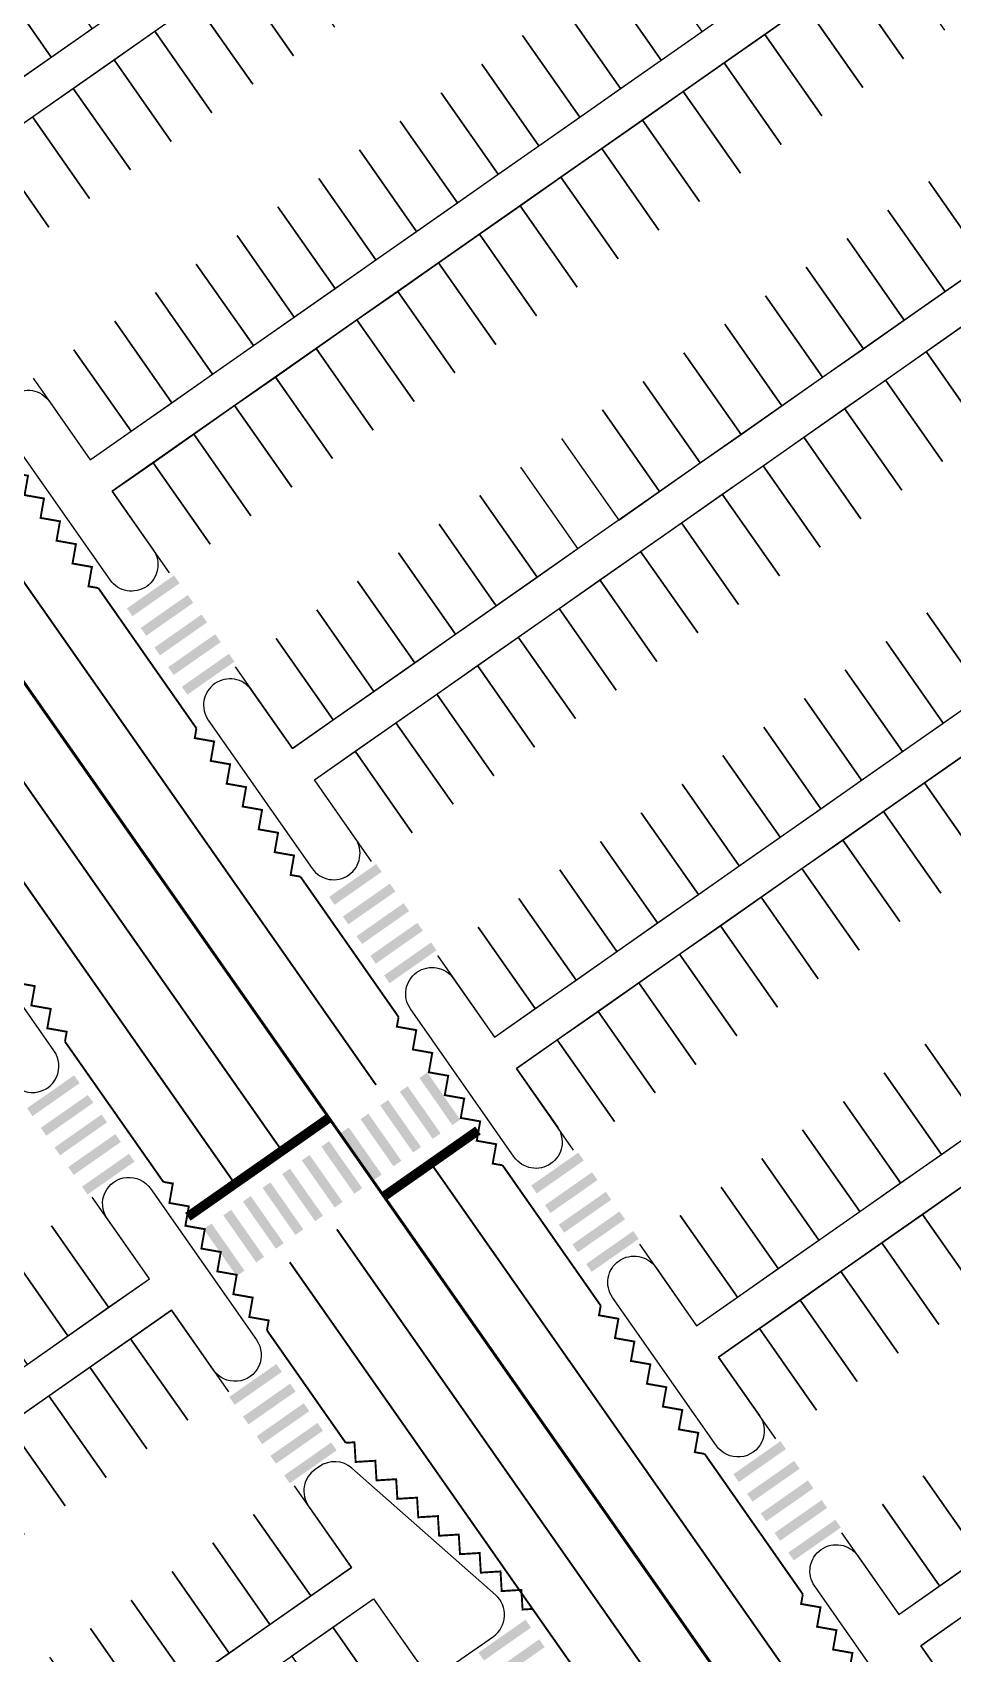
# Model space of a CAD drawing. Header units: millimetres. Extents: x 152904052 to 153933663, y 538271515 to 539240469.
# Drawn here: x 153267674 to 153315721, y 538740678 to 538825339 of the extents above; entities that cross this region are included whole.
import ezdxf

# ---------------------------------------------------------------- set-up
doc = ezdxf.new("R2010")
doc.units = ezdxf.units.MM
doc.layers.add('SCHM', color=9, linetype='Continuous')

msp = doc.modelspace()

# ---------------------------------------------------------------- linework, layer by layer
at = {"layer": 'SCHM', "ltscale": 0.0008}
for points in [[(153255751.7, 538819561.8, -1), (153258004.4, 538821139.2), (153260140.9, 538818087.8), (153386126.5, 538906303.9), (153383990, 538909355.2, -1), (153386242.6, 538910932.6), (153391662.9, 538903191.6, -1), (153389410.3, 538901614.2), (153387273.7, 538904665.6), (153261288.1, 538816449.5), (153263424.7, 538813398.2, -1), (153261172, 538811820.9)], [(153266305.5, 538804489.4, -1), (153268558.2, 538806066.8), (153270694.7, 538803015.4), (153396680.3, 538891231.5), (153394543.8, 538894282.8, -1), (153396796.4, 538895860.2), (153402216.7, 538888119.2, -1), (153399964.1, 538886541.8), (153397827.5, 538889593.2), (153271841.9, 538801377.1), (153273978.5, 538798325.8, -1), (153271725.8, 538796748.5)], [(153410567.2, 538871399, 1.0001704), (153412819.4, 538872976.1), (153407350.2, 538880787.8, 1), (153405097.6, 538879210.4), (153407234.1, 538876159.1), (153281248.6, 538787943), (153279112, 538790994.4, 1), (153276859.3, 538789417), (153282279.6, 538781676.1, 1), (153284532.3, 538783253.4), (153282395.7, 538786304.7), (153408381.3, 538874520.8)], [(153418935.1, 538859448.4), (153292949.5, 538771232.3), (153295086.1, 538768181, -1), (153292833.4, 538766603.7), (153287413.1, 538774344.6, -1), (153289665.8, 538775922), (153291802.4, 538772870.6), (153417787.9, 538861086.7), (153415594, 538864220, -1), (153417846.7, 538865797.3), (153423381.7, 538857892.5, -1), (153421129, 538856315.1)], [(153429488.9, 538844376), (153303503.3, 538756159.9), (153305639.9, 538753108.6, -1), (153303387.2, 538751531.3), (153297966.9, 538759272.2, -1), (153300219.6, 538760849.6), (153302356.2, 538757798.2), (153428341.8, 538846014.3), (153426147.8, 538849147.6, -1), (153428400.5, 538850724.9), (153433935.5, 538842820.1, -1), (153431682.8, 538841242.7)], [(153440042.7, 538829303.6), (153314057.1, 538741087.5), (153316193.7, 538738036.2, -1), (153313941, 538736458.9), (153308520.7, 538744199.9, -1), (153310773.4, 538745777.2), (153312910, 538742725.8), (153438895.6, 538830941.9), (153436701.6, 538834075.2, -1), (153438954.3, 538835652.5), (153444489.3, 538827747.7, -1), (153442236.6, 538826170.3)], [(153266540.5, 538770592.5, 1.02502), (153268793.1, 538772169.8), (153263343.3, 538779953, 1), (153261090.6, 538778375.7), (153263227.2, 538775324.4), (153141828.9, 538690320.3), (153139692.3, 538693371.7, 1), (153137439.6, 538691794.3), (153142859.9, 538684053.3, 1), (153145112.6, 538685630.7), (153142976, 538688682), (153264374.4, 538773686.1)], [(153274928.2, 538758613.7), (153153529.8, 538673609.6), (153155666.4, 538670558.3, -1), (153153413.7, 538668980.9), (153147993.4, 538676721.9, -1), (153150246.1, 538678299.3), (153152382.7, 538675247.9), (153273781, 538760252), (153271587.1, 538763385.2, -1), (153273839.8, 538764962.6), (153279374.8, 538757057.7, -1), (153277122.1, 538755480.4)], [(153284355, 538750355.2, 0.3462784), (153282657, 538750450.1), (153282432.8, 538750293.1, 0.4142136), (153282095.2, 538748378.1), (153284334.8, 538745179.6), (153162936.5, 538660175.5), (153160799.9, 538663226.9, 1), (153158547.2, 538661649.5), (153163967.5, 538653908.6, 1), (153166220.2, 538655485.9), (153164083.6, 538658537.2), (153285482, 538743541.3), (153287675.9, 538740408, 0.4142136), (153289590.9, 538740070.3), (153291743.4, 538741577.5, 0.4855768), (153291864, 538743735.2)]]:
    msp.add_lwpolyline(points, format="xyb", close=True, dxfattribs=at)
at = {"layer": 'SCHM'}
for points in [[(153265677.5, 538828312.6), (153268660.1, 538824053), (153270789.9, 538825544.3), (153267807.3, 538829803.9)], [(153281309.1, 538824120.3), (153278326.5, 538828379.9), (153280456.3, 538829871.2), (153283438.8, 538825611.6)], [(153297529.3, 538828153.2), (153300511.9, 538823893.6), (153302641.7, 538825384.9), (153299659.1, 538829644.5)], [(153313160.8, 538823960.9), (153310178.2, 538828220.5), (153312308, 538829711.8), (153315290.6, 538825452.2)], [(153263547.7, 538826821.3), (153266530.3, 538822561.7), (153268660.1, 538824053), (153265677.5, 538828312.6)], [(153279179.3, 538822629), (153276196.7, 538826888.6), (153278326.5, 538828379.9), (153281309.1, 538824120.3)], [(153295399.5, 538826661.9), (153298382.1, 538822402.3), (153300511.9, 538823893.6), (153297529.3, 538828153.2)], [(153311031, 538822469.6), (153308048.4, 538826729.2), (153310178.2, 538828220.5), (153313160.8, 538823960.9)], [(153277049.5, 538821137.7), (153274066.9, 538825397.3), (153276196.7, 538826888.6), (153279179.3, 538822629)], [(153293269.7, 538825170.6), (153296252.3, 538820911), (153298382.1, 538822402.3), (153295399.5, 538826661.9)], [(153308901.2, 538820978.3), (153305918.6, 538825237.9), (153308048.4, 538826729.2), (153311031, 538822469.6)], [(153274919.7, 538819646.4), (153271937.1, 538823906), (153274066.9, 538825397.3), (153277049.5, 538821137.7)], [(153291139.9, 538823679.3), (153294122.5, 538819419.7), (153296252.3, 538820911), (153293269.7, 538825170.6)], [(153306771.4, 538819487), (153303788.8, 538823746.6), (153305918.6, 538825237.9), (153308901.2, 538820978.3)], [(153272789.9, 538818155.1), (153269807.3, 538822414.7), (153271937.1, 538823906), (153274919.7, 538819646.4)], [(153289010.1, 538822188), (153291992.7, 538817928.4), (153294122.5, 538819419.7), (153291139.9, 538823679.3)], [(153304641.6, 538817995.7), (153301659, 538822255.3), (153303788.8, 538823746.6), (153306771.4, 538819487)], [(153270660.1, 538816663.8), (153267677.5, 538820923.4), (153269807.3, 538822414.7), (153272789.9, 538818155.1)], [(153286880.3, 538820696.7), (153289862.9, 538816437.1), (153291992.7, 538817928.4), (153289010.1, 538822188)], [(153302511.8, 538816504.4), (153299529.2, 538820764), (153301659, 538822255.3), (153304641.6, 538817995.7)], [(153268530.3, 538815172.5), (153265547.7, 538819432.1), (153267677.5, 538820923.4), (153270660.1, 538816663.8)], [(153284750.5, 538819205.4), (153287733.1, 538814945.8), (153289862.9, 538816437.1), (153286880.3, 538820696.7)], [(153300382, 538815013.1), (153297399.4, 538819272.7), (153299529.2, 538820764), (153302511.8, 538816504.4)], [(153266400.5, 538813681.2), (153263417.9, 538817940.8), (153265547.7, 538819432.1), (153268530.3, 538815172.5)], [(153282620.7, 538817714.1), (153285603.3, 538813454.5), (153287733.1, 538814945.8), (153284750.5, 538819205.4)], [(153298252.2, 538813521.8), (153295269.6, 538817781.4), (153297399.4, 538819272.7), (153300382, 538815013.1)], [(153314472.5, 538817554.7), (153317455.1, 538813295.1), (153319584.9, 538814786.4), (153316602.3, 538819046)], [(153280490.9, 538816222.8), (153283473.5, 538811963.2), (153285603.3, 538813454.5), (153282620.7, 538817714.1)], [(153296122.5, 538812030.5), (153293139.9, 538816290.1), (153295269.6, 538817781.4), (153298252.2, 538813521.8)], [(153312342.7, 538816063.4), (153315325.3, 538811803.8), (153317455.1, 538813295.1), (153314472.5, 538817554.7)], [(153278361.1, 538814731.5), (153281343.7, 538810471.9), (153283473.5, 538811963.2), (153280490.9, 538816222.8)], [(153293992.7, 538810539.2), (153291010.1, 538814798.8), (153293139.9, 538816290.1), (153296122.5, 538812030.5)], [(153310212.9, 538814572.1), (153313195.5, 538810312.5), (153315325.3, 538811803.8), (153312342.7, 538816063.4)], [(153276231.3, 538813240.2), (153279213.9, 538808980.6), (153281343.7, 538810471.9), (153278361.1, 538814731.5)], [(153291862.9, 538809047.9), (153288880.3, 538813307.5), (153291010.1, 538814798.8), (153293992.7, 538810539.2)], [(153308083.1, 538813080.8), (153311065.7, 538808821.2), (153313195.5, 538810312.5), (153310212.9, 538814572.1)], [(153274101.5, 538811748.9), (153277084.1, 538807489.3), (153279213.9, 538808980.6), (153276231.3, 538813240.2)], [(153289733.1, 538807556.6), (153286750.5, 538811816.2), (153288880.3, 538813307.5), (153291862.9, 538809047.9)], [(153305953.3, 538811589.5), (153308935.9, 538807329.9), (153311065.7, 538808821.2), (153308083.1, 538813080.8)], [(153271971.7, 538810257.6), (153274954.3, 538805998), (153277084.1, 538807489.3), (153274101.5, 538811748.9)], [(153287603.3, 538806065.3), (153284620.7, 538810324.9), (153286750.5, 538811816.2), (153289733.1, 538807556.6)], [(153303823.5, 538810098.2), (153306806.1, 538805838.6), (153308935.9, 538807329.9), (153305953.3, 538811589.5)], [(153285473.5, 538804574), (153282490.9, 538808833.6), (153284620.7, 538810324.9), (153287603.3, 538806065.3)], [(153269841.9, 538808766.3), (153272824.5, 538804506.7), (153274954.3, 538805998), (153271971.7, 538810257.6)], [(153301693.7, 538808606.9), (153304676.3, 538804347.3), (153306806.1, 538805838.6), (153303823.5, 538810098.2)], [(153317325.2, 538804414.6), (153314342.6, 538808674.2), (153316472.4, 538810165.5), (153319455, 538805905.9)], [(153267712.1, 538807275), (153270694.7, 538803015.4), (153272824.5, 538804506.7), (153269841.9, 538808766.3)], [(153283343.7, 538803082.7), (153280361.1, 538807342.3), (153282490.9, 538808833.6), (153285473.5, 538804574)], [(153299563.9, 538807115.6), (153302546.5, 538802856), (153304676.3, 538804347.3), (153301693.7, 538808606.9)], [(153315195.4, 538802923.3), (153312212.8, 538807182.9), (153314342.6, 538808674.2), (153317325.2, 538804414.6)], [(153281213.9, 538801591.4), (153278231.3, 538805851), (153280361.1, 538807342.3), (153283343.7, 538803082.7)], [(153297434.1, 538805624.3), (153300416.7, 538801364.7), (153302546.5, 538802856), (153299563.9, 538807115.6)], [(153313065.6, 538801432), (153310083, 538805691.6), (153312212.8, 538807182.9), (153315195.4, 538802923.3)], [(153279084.1, 538800100.1), (153276101.5, 538804359.7), (153278231.3, 538805851), (153281213.9, 538801591.4)], [(153295304.3, 538804133), (153298286.9, 538799873.4), (153300416.7, 538801364.7), (153297434.1, 538805624.3)], [(153310935.8, 538799940.7), (153307953.3, 538804200.3), (153310083, 538805691.6), (153313065.6, 538801432)], [(153276954.3, 538798608.8), (153273971.7, 538802868.4), (153276101.5, 538804359.7), (153279084.1, 538800100.1)], [(153308806.1, 538798449.4), (153305823.5, 538802709), (153307953.3, 538804200.3), (153310935.8, 538799940.7)], [(153274824.5, 538797117.5), (153271841.9, 538801377.1), (153273971.7, 538802868.4), (153276954.3, 538798608.8)], [(153306676.3, 538796958.1), (153303693.7, 538801217.7), (153305823.5, 538802709), (153308806.1, 538798449.4)], [(153291044.7, 538801150.4), (153294027.3, 538796890.8), (153296157.1, 538798382.1), (153293174.5, 538802641.7)], [(153288914.9, 538799659.1), (153291897.5, 538795399.5), (153294027.3, 538796890.8), (153291044.7, 538801150.4)], [(153304546.5, 538795466.8), (153301563.9, 538799726.4), (153303693.7, 538801217.7), (153306676.3, 538796958.1)], [(153286785.1, 538798167.8), (153289767.7, 538793908.2), (153291897.5, 538795399.5), (153288914.9, 538799659.1)], [(153302416.7, 538793975.5), (153299434.1, 538798235.1), (153301563.9, 538799726.4), (153304546.5, 538795466.8)], [(153284655.3, 538796676.5), (153287637.9, 538792416.9), (153289767.7, 538793908.2), (153286785.1, 538798167.8)], [(153300286.9, 538792484.2), (153297304.3, 538796743.8), (153299434.1, 538798235.1), (153302416.7, 538793975.5)], [(153298157.1, 538790992.9), (153295174.5, 538795252.5), (153297304.3, 538796743.8), (153300286.9, 538792484.2)], [(153282525.5, 538795185.2), (153285508.1, 538790925.6), (153287637.9, 538792416.9), (153284655.3, 538796676.5)], [(153314377.3, 538795025.8), (153317359.9, 538790766.2), (153319489.7, 538792257.5), (153316507.1, 538796517.1)], [(153280395.8, 538793693.9), (153283378.3, 538789434.3), (153285508.1, 538790925.6), (153282525.5, 538795185.2)], [(153296027.3, 538789501.6), (153293044.7, 538793761.2), (153295174.5, 538795252.5), (153298157.1, 538790992.9)], [(153312247.5, 538793534.5), (153315230.1, 538789274.9), (153317359.9, 538790766.2), (153314377.3, 538795025.8)], [(153278266, 538792202.6), (153281248.6, 538787943), (153283378.3, 538789434.3), (153280395.8, 538793693.9)], [(153293897.5, 538788010.3), (153290914.9, 538792269.9), (153293044.7, 538793761.2), (153296027.3, 538789501.6)], [(153310117.7, 538792043.2), (153313100.3, 538787783.6), (153315230.1, 538789274.9), (153312247.5, 538793534.5)], [(153291767.7, 538786519), (153288785.1, 538790778.6), (153290914.9, 538792269.9), (153293897.5, 538788010.3)], [(153307987.9, 538790551.9), (153310970.5, 538786292.3), (153313100.3, 538787783.6), (153310117.7, 538792043.2)], [(153289637.9, 538785027.7), (153286655.3, 538789287.3), (153288785.1, 538790778.6), (153291767.7, 538786519)], [(153305858.1, 538789060.6), (153308840.7, 538784801), (153310970.5, 538786292.3), (153307987.9, 538790551.9)], [(153287508.1, 538783536.4), (153284525.5, 538787796), (153286655.3, 538789287.3), (153289637.9, 538785027.7)], [(153303728.3, 538787569.3), (153306710.9, 538783309.7), (153308840.7, 538784801), (153305858.1, 538789060.6)], [(153285378.3, 538782045.1), (153282395.7, 538786304.7), (153284525.5, 538787796), (153287508.1, 538783536.4)], [(153301598.5, 538786078), (153304581.1, 538781818.4), (153306710.9, 538783309.7), (153303728.3, 538787569.3)], [(153317230.1, 538781885.7), (153314247.5, 538786145.3), (153316377.3, 538787636.6), (153319359.9, 538783377)], [(153299468.7, 538784586.7), (153302451.3, 538780327.1), (153304581.1, 538781818.4), (153301598.5, 538786078)], [(153315100.3, 538780394.4), (153312117.7, 538784654), (153314247.5, 538786145.3), (153317230.1, 538781885.7)], [(153297338.9, 538783095.4), (153300321.5, 538778835.8), (153302451.3, 538780327.1), (153299468.7, 538784586.7)], [(153312970.5, 538778903.1), (153309987.9, 538783162.7), (153312117.7, 538784654), (153315100.3, 538780394.4)], [(153295209.1, 538781604.1), (153298191.7, 538777344.5), (153300321.5, 538778835.8), (153297338.9, 538783095.4)], [(153310840.7, 538777411.8), (153307858.1, 538781671.4), (153309987.9, 538783162.7), (153312970.5, 538778903.1)], [(153293079.4, 538780112.8), (153296062, 538775853.2), (153298191.7, 538777344.5), (153295209.1, 538781604.1)], [(153308710.9, 538775920.5), (153305728.3, 538780180.1), (153307858.1, 538781671.4), (153310840.7, 538777411.8)], [(153290949.6, 538778621.5), (153293932.2, 538774361.9), (153296062, 538775853.2), (153293079.4, 538780112.8)], [(153306581.1, 538774429.2), (153303598.5, 538778688.8), (153305728.3, 538780180.1), (153308710.9, 538775920.5)], [(153288819.8, 538777130.2), (153291802.4, 538772870.6), (153293932.2, 538774361.9), (153290949.6, 538778621.5)], [(153304451.3, 538772937.9), (153301468.7, 538777197.5), (153303598.5, 538778688.8), (153306581.1, 538774429.2)], [(153302321.5, 538771446.6), (153299338.9, 538775706.2), (153301468.7, 538777197.5), (153304451.3, 538772937.9)], [(153300191.7, 538769955.3), (153297209.1, 538774214.9), (153299338.9, 538775706.2), (153302321.5, 538771446.6)], [(153298061.9, 538768464), (153295079.3, 538772723.6), (153297209.1, 538774214.9), (153300191.7, 538769955.3)], [(153314282.1, 538772496.9), (153317264.7, 538768237.3), (153319394.5, 538769728.6), (153316411.9, 538773988.2)], [(153295932.1, 538766972.7), (153292949.5, 538771232.3), (153295079.3, 538772723.6), (153298061.9, 538768464)], [(153312152.3, 538771005.6), (153315134.9, 538766746), (153317264.7, 538768237.3), (153314282.1, 538772496.9)], [(153310022.5, 538769514.3), (153313005.1, 538765254.7), (153315134.9, 538766746), (153312152.3, 538771005.6)], [(153307892.8, 538768023), (153310875.3, 538763763.4), (153313005.1, 538765254.7), (153310022.5, 538769514.3)], [(153305763, 538766531.7), (153308745.6, 538762272.1), (153310875.3, 538763763.4), (153307892.8, 538768023)], [(153303633.2, 538765040.4), (153306615.8, 538760780.8), (153308745.6, 538762272.1), (153305763, 538766531.7)], [(153301503.4, 538763549.1), (153304486, 538759289.5), (153306615.8, 538760780.8), (153303633.2, 538765040.4)], [(153317134.9, 538759356.8), (153314152.3, 538763616.4), (153316282.1, 538765107.7), (153319264.7, 538760848.1)], [(153268668.6, 538763020.3), (153271651.2, 538758760.7), (153273781, 538760252), (153270798.4, 538764511.5)], [(153266538.8, 538761529), (153269521.4, 538757269.4), (153271651.2, 538758760.7), (153268668.6, 538763020.3)], [(153299373.6, 538762057.8), (153302356.2, 538757798.2), (153304486, 538759289.5), (153301503.4, 538763549.1)], [(153315005.1, 538757865.5), (153312022.5, 538762125.1), (153314152.3, 538763616.4), (153317134.9, 538759356.8)], [(153312875.3, 538756374.2), (153309892.7, 538760633.8), (153312022.5, 538762125.1), (153315005.1, 538757865.5)], [(153264409, 538760037.7), (153267391.6, 538755778.1), (153269521.4, 538757269.4), (153266538.8, 538761529)], [(153310745.5, 538754882.9), (153307762.9, 538759142.5), (153309892.7, 538760633.8), (153312875.3, 538756374.2)], [(153308615.7, 538753391.6), (153305633.1, 538757651.2), (153307762.9, 538759142.5), (153310745.5, 538754882.9)], [(153275781, 538752862.8), (153272798.4, 538757122.4), (153274928.2, 538758613.7), (153277910.8, 538754354.1)], [(153273651.2, 538751371.5), (153270668.6, 538755631.1), (153272798.4, 538757122.4), (153275781, 538752862.8)], [(153306485.9, 538751900.3), (153303503.3, 538756159.9), (153305633.1, 538757651.2), (153308615.7, 538753391.6)], [(153271521.4, 538749880.2), (153268538.8, 538754139.8), (153270668.6, 538755631.1), (153273651.2, 538751371.5)], [(153269391.6, 538748388.9), (153266409, 538752648.5), (153268538.8, 538754139.8), (153271521.4, 538749880.2)], [(153267261.8, 538746897.6), (153264279.2, 538751157.2), (153266409, 538752648.5), (153269391.6, 538748388.9)], [(153314187, 538749968), (153317169.6, 538745708.4), (153319299.4, 538747199.7), (153316316.8, 538751459.3)], [(153279222.4, 538747947.9), (153282205, 538743688.3), (153284334.8, 538745179.6), (153281352.2, 538749439.2)], [(153312057.2, 538748476.7), (153315039.8, 538744217.1), (153317169.6, 538745708.4), (153314187, 538749968)], [(153277092.6, 538746456.6), (153280075.2, 538742197), (153282205, 538743688.3), (153279222.4, 538747947.9)], [(153309927.4, 538746985.4), (153312910, 538742725.8), (153315039.8, 538744217.1), (153312057.2, 538748476.7)], [(153274962.8, 538744965.3), (153277945.4, 538740705.7), (153280075.2, 538742197), (153277092.6, 538746456.6)], [(153272833, 538743474), (153275815.6, 538739214.4), (153277945.4, 538740705.7), (153274962.8, 538744965.3)], [(153270703.2, 538741982.7), (153273685.8, 538737723.1), (153275815.6, 538739214.4), (153272833, 538743474)], [(153286334.8, 538737790.4), (153283352.2, 538742050), (153285482, 538743541.3), (153288464.6, 538739281.7)], [(153317039.7, 538736828), (153314057.1, 538741087.5), (153316186.9, 538742578.8), (153319169.5, 538738319.2)], [(153268573.5, 538740491.4), (153271556, 538736231.8), (153273685.8, 538737723.1), (153270703.2, 538741982.7)], [(153284205, 538736299.1), (153281222.4, 538740558.7), (153283352.2, 538742050), (153286334.8, 538737790.4)]]:
    msp.add_lwpolyline(points, dxfattribs=at)
for points, const_width in [([(153315458.4, 538722523.6), (153243866.2, 538824767.8)], 150), ([(153283160.1, 538768650.4), (153275787.7, 538763488.2)], 500), ([(153290942.8, 538767996.1), (153286027.9, 538764554.6)], 500)]:
    msp.add_lwpolyline(points, dxfattribs=dict(at, const_width=const_width))
at = {"layer": 'SCHM', "ltscale": 0.3, "const_width": 100}
for points in [[(153285617.5, 538770371.1), (153258556.1, 538809018.8)], [(153280702.6, 538766929.7), (153253641.2, 538805577.3)], [(153278245.1, 538765208.9), (153263791, 538785851.6)], [(153317444.6, 538724917.4), (153288485.4, 538766275.4)], [(153310356.5, 538724579.5), (153283570.5, 538762833.9)], [(153293789.1, 538743009.9), (153281113, 538761113.2)]]:
    msp.add_lwpolyline(points, dxfattribs=at)
at = {"layer": 'SCHM', "ltscale": 0.005, "const_width": 100}
for points in [[(153271116, 538796321.5), (153270601.9, 538796412.1), (153270780.4, 538797424.9), (153269767.7, 538797603.5), (153269946.2, 538798616.2), (153268933.5, 538798794.8), (153269112.1, 538799807.6), (153268099.3, 538799986.2), (153268277.9, 538800998.9), (153267265.1, 538801177.5), (153267443.7, 538802190.3), (153266430.9, 538802368.9), (153266609.5, 538803381.6), (153265596.7, 538803560.2), (153265683.8, 538804054.1)], [(153281669.8, 538781249.1), (153281155.7, 538781339.7), (153281334.2, 538782352.5), (153280321.5, 538782531.1), (153280500, 538783543.9), (153279487.3, 538783722.4), (153279665.9, 538784735.2), (153278653.1, 538784913.8), (153278831.7, 538785926.5), (153277818.9, 538786105.1), (153277997.5, 538787117.9), (153276984.7, 538787296.5), (153277163.3, 538788309.2), (153276150.5, 538788487.8), (153276237.6, 538788981.7)], [(153269373.4, 538772639), (153269464.1, 538773153.2), (153268451.3, 538773331.8), (153268629.9, 538774344.5), (153267617.1, 538774523.1), (153267795.7, 538775535.9), (153266782.9, 538775714.5), (153266961.5, 538776727.2), (153265948.7, 538776905.8), (153266127.3, 538777918.6), (153265114.5, 538778097.2), (153265293.1, 538779109.9), (153264280.3, 538779288.5), (153264458.9, 538780301.3), (153263965, 538780388.4)], [(153292223.6, 538766176.7), (153291709.5, 538766267.3), (153291888, 538767280.1), (153290875.3, 538767458.7), (153291053.9, 538768471.5), (153290041.1, 538768650), (153290219.7, 538769662.8), (153289206.9, 538769841.4), (153289385.5, 538770854.2), (153288372.7, 538771032.7), (153288551.3, 538772045.5), (153287538.5, 538772224.1), (153287717.1, 538773236.8), (153286704.3, 538773415.4), (153286791.4, 538773909.3)], [(153279919.9, 538757561.5), (153280010.5, 538758075.6), (153278997.7, 538758254.2), (153279176.3, 538759267), (153278163.6, 538759445.6), (153278342.1, 538760458.3), (153277329.4, 538760636.9), (153277507.9, 538761649.7), (153276495.2, 538761828.3), (153276673.7, 538762841), (153275661, 538763019.6), (153275839.6, 538764032.4), (153274826.8, 538764211), (153275005.4, 538765223.7), (153274511.5, 538765310.8)], [(153302777.4, 538751104.3), (153302263.3, 538751194.9), (153302441.9, 538752207.7), (153301429.1, 538752386.3), (153301607.7, 538753399.1), (153300594.9, 538753577.6), (153300773.5, 538754590.4), (153299760.7, 538754769), (153299939.3, 538755781.8), (153298926.5, 538755960.3), (153299105.1, 538756973.1), (153298092.3, 538757151.7), (153298270.9, 538758164.5), (153297258.1, 538758343), (153297345.2, 538758836.9)], [(153293789.1, 538743009.9), (153293268, 538742977.9), (153293205, 538744004.4), (153292178.5, 538743941.4), (153292115.5, 538744967.8), (153291089, 538744904.8), (153291026, 538745931.3), (153289999.6, 538745868.3), (153289936.6, 538746894.8), (153288910.1, 538746831.8), (153288847.1, 538747858.2), (153287820.6, 538747795.2), (153287757.6, 538748821.7), (153286731.2, 538748758.7), (153286668.2, 538749785.1), (153285641.7, 538749722.1), (153285578.7, 538750748.6), (153284552.2, 538750685.6), (153284489.2, 538751712.1), (153284052.2, 538751685.2)], [(153313331.2, 538736031.9), (153312817.1, 538736122.5), (153312995.7, 538737135.3), (153311982.9, 538737313.9), (153312161.5, 538738326.7), (153311148.7, 538738505.2), (153311327.3, 538739518), (153310314.5, 538739696.6), (153310493.1, 538740709.4), (153309480.3, 538740887.9), (153309658.9, 538741900.7), (153308646.1, 538742079.3), (153308824.7, 538743092.1), (153307811.9, 538743270.6), (153307899, 538743764.5)]]:
    msp.add_lwpolyline(points, dxfattribs=at)
at = {"layer": 'SCHM', "ltscale": 0.05, "const_width": 100}
for points in [[(153276244.9, 538788986.9), (153271116, 538796321.5)], [(153286798.8, 538773914.5), (153281669.8, 538781249.1)], [(153274511.5, 538765310.8), (153269373.4, 538772639)], [(153297352.6, 538758842.1), (153292223.6, 538766176.7)], [(153284040.3, 538751676.9), (153279919.9, 538757561.5)], [(153307906.4, 538743769.7), (153302777.4, 538751104.3)], [(153298083.9, 538736891.9), (153293789.1, 538743009.9)]]:
    msp.add_lwpolyline(points, dxfattribs=at)
at = {"layer": 'SCHM'}
for points in [[(153272899.6, 538794854.1), (153275357.1, 538796574.9), (153272612.8, 538795263.7), (153275070.3, 538796984.4)], [(153273616.6, 538793830.2), (153276074, 538795550.9), (153273329.8, 538794239.8), (153275787.3, 538795960.5)], [(153274333.6, 538792806.3), (153276791, 538794527), (153274046.8, 538793215.8), (153276504.2, 538794936.6)], [(153275050.5, 538791782.3), (153277508, 538793503.1), (153274763.7, 538792191.9), (153277221.2, 538793912.6)], [(153275767.5, 538790758.4), (153278225, 538792479.1), (153275480.7, 538791168), (153277938.2, 538792888.7)], [(153283453.4, 538779781.7), (153285910.9, 538781502.5), (153283166.6, 538780191.3), (153285624.1, 538781912.1)], [(153284170.4, 538778757.8), (153286627.9, 538780478.5), (153283883.6, 538779167.4), (153286341.1, 538780888.1)], [(153284887.4, 538777733.9), (153287344.8, 538779454.6), (153284600.6, 538778143.4), (153287058, 538779864.2)], [(153285604.3, 538776709.9), (153288061.8, 538778430.7), (153285317.5, 538777119.5), (153287775, 538778840.2)], [(153286321.3, 538775686), (153288778.8, 538777406.7), (153286034.5, 538776095.6), (153288492, 538777816.3)], [(153267680.7, 538768746.2), (153270138.2, 538770466.9), (153267393.9, 538769155.7), (153269851.4, 538770876.5)], [(153290011.2, 538768564.5), (153288290.4, 538771022), (153289601.6, 538768277.7), (153287880.9, 538770735.2)], [(153268397.7, 538767722.2), (153270855.1, 538769443), (153268110.9, 538768131.8), (153270568.3, 538769852.5)], [(153288987.2, 538767847.5), (153287266.5, 538770305), (153288577.7, 538767560.7), (153286856.9, 538770018.2)], [(153269114.6, 538766698.3), (153271572.1, 538768419), (153268827.9, 538767107.9), (153271285.3, 538768828.6)], [(153286939.3, 538766413.6), (153285218.6, 538768871), (153286529.8, 538766126.8), (153284809, 538768584.3)], [(153287963.3, 538767130.6), (153286242.6, 538769588), (153287553.7, 538766843.8), (153285833, 538769301.2)], [(153285915.4, 538765696.6), (153284194.7, 538768154.1), (153285505.8, 538765409.8), (153283785.1, 538767867.3)], [(153269831.6, 538765674.3), (153272289.1, 538767395.1), (153269544.8, 538766083.9), (153272002.3, 538767804.7)], [(153284891.5, 538764979.6), (153283170.7, 538767437.1), (153284481.9, 538764692.9), (153282761.2, 538767150.3)], [(153270548.6, 538764650.4), (153273006, 538766371.1), (153270261.8, 538765060), (153272719.3, 538766780.7)], [(153283867.5, 538764262.7), (153282146.8, 538766720.1), (153283457.9, 538763975.9), (153281737.2, 538766433.3)], [(153294007.2, 538764709.3), (153296464.7, 538766430.1), (153293720.4, 538765118.9), (153296177.9, 538766839.7)], [(153282843.6, 538763545.7), (153281122.9, 538766003.2), (153282434, 538763258.9), (153280713.3, 538765716.4)], [(153294724.2, 538763685.4), (153297181.7, 538765406.1), (153294437.4, 538764095), (153296894.9, 538765815.7)], [(153280795.7, 538762111.8), (153279075, 538764569.2), (153280386.1, 538761825), (153278665.4, 538764282.4)], [(153281819.6, 538762828.7), (153280098.9, 538765286.2), (153281410.1, 538762541.9), (153279689.3, 538764999.4)], [(153295441.2, 538762661.5), (153297898.6, 538764382.2), (153295154.4, 538763071), (153297611.8, 538764791.8)], [(153279771.8, 538761394.8), (153278051, 538763852.2), (153279362.2, 538761108), (153277641.5, 538763565.5)], [(153296158.1, 538761637.5), (153298615.6, 538763358.3), (153295871.4, 538762047.1), (153298328.8, 538763767.8)], [(153278747.8, 538760677.8), (153277027.1, 538763135.3), (153278338.2, 538760391), (153276617.5, 538762848.5)], [(153296875.1, 538760613.6), (153299332.6, 538762334.3), (153296588.3, 538761023.2), (153299045.8, 538762743.9)], [(153278238.6, 538753668), (153280696, 538755388.7), (153277951.8, 538754077.6), (153280409.2, 538755798.3)], [(153278955.5, 538752644.1), (153281413, 538754364.8), (153278668.7, 538753053.6), (153281126.2, 538754774.4)], [(153279672.5, 538751620.1), (153282130, 538753340.9), (153279385.7, 538752029.7), (153281843.2, 538753750.4)], [(153280389.5, 538750596.2), (153282846.9, 538752316.9), (153280102.7, 538751005.8), (153282560.1, 538752726.5)], [(153281106.4, 538749572.2), (153283563.9, 538751293), (153280819.6, 538749981.8), (153283277.1, 538751702.5)], [(153304561, 538749637), (153307018.5, 538751357.7), (153304274.2, 538750046.5), (153306731.7, 538751767.3)], [(153305278, 538748613), (153307735.5, 538750333.7), (153304991.2, 538749022.6), (153307448.7, 538750743.3)], [(153305995, 538747589.1), (153308452.4, 538749309.8), (153305708.2, 538747998.6), (153308165.6, 538749719.4)], [(153306711.9, 538746565.1), (153309169.4, 538748285.9), (153306425.2, 538746974.7), (153308882.6, 538748695.4)], [(153307428.9, 538745541.2), (153309886.4, 538747261.9), (153307142.1, 538745950.8), (153309599.6, 538747671.5)], [(153291249.8, 538740316.3), (153293707.3, 538742037.1), (153290963, 538740725.9), (153293420.5, 538742446.6)], [(153291966.8, 538739292.4), (153294424.2, 538741013.1), (153291680, 538739702), (153294137.5, 538741422.7)]]:
    msp.add_solid(points, dxfattribs=at)

doc.saveas('drawing.dxf')
